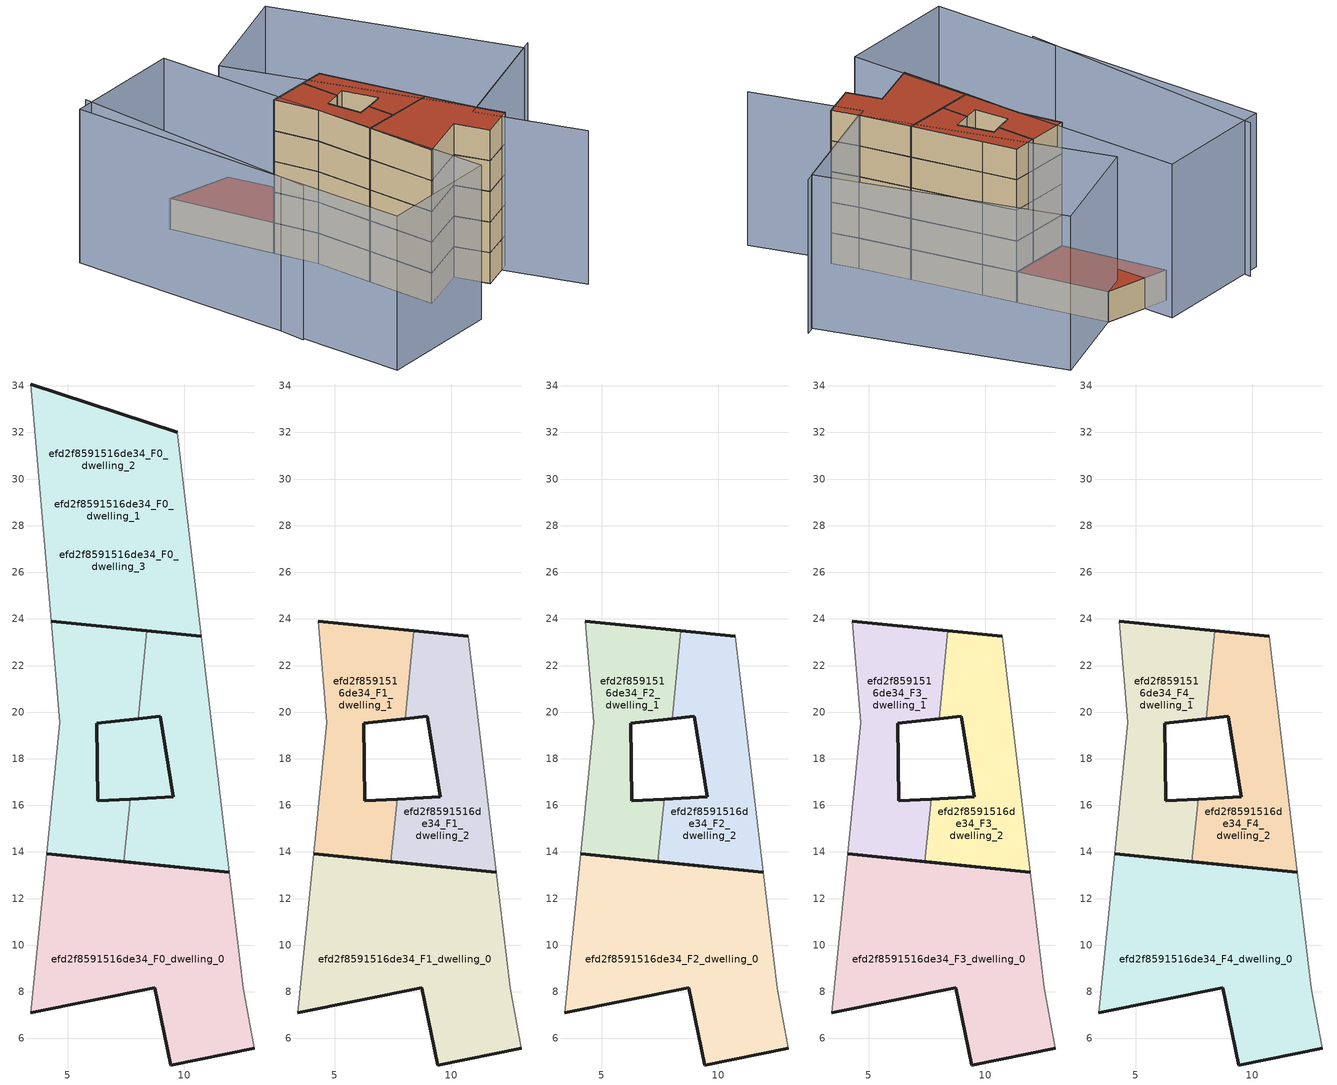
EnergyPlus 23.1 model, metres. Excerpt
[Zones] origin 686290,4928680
efd2f8591516de34_F0_dwelling_0
 floor ground (EU_floor_Construction): 13,5.58 12.54,8.15 11.94,13.14 4.1,13.92 3.43,7.11 8.75,8.18 9.42,4.86 z0
 wall outside (EU_wall_Construction): 4.1,13.92 11.94,13.14 / 13,5.58 9.42,4.86 8.75,8.18 3.43,7.11 z0:3
 wall adiabatic (EU_wall_Construction): 3.43,7.11 4.1,13.92 / 11.94,13.14 12.54,8.15 13,5.58 z0:3
efd2f8591516de34_F0_dwelling_1
 floor ground (EU_floor_Construction): 10.74,23.25 9.7,32.01 3.43,34.08 4.3,23.89 8.4,23.49 z0; 7.42,13.59 7.68,16.27 6.3,16.2 6.25,19.53 8.03,19.73 8.4,23.49 4.3,23.89 4.67,19.56 4.1,13.92 z0
 wall outside (EU_wall_Construction): 4.3,23.89 8.4,23.49 / 8.03,19.73 6.25,19.53 6.3,16.2 7.68,16.27 / 7.42,13.59 4.1,13.92 z0:3
 wall adiabatic (EU_wall_Construction): 4.1,13.92 4.67,19.56 4.3,23.89 z0:3
 wall to efd2f8591516de34_F0_dwelling_2 (EU_wall_Construction): 8.4,23.49 8.03,19.73 / 7.68,16.27 7.42,13.59 z0:3
 roof outside (EU_floor_Construction): 9.7,32.01 10.74,23.25 8.4,23.49 4.3,23.89 3.43,34.08 z3
efd2f8591516de34_F0_dwelling_2
 floor ground (EU_floor_Construction): 10.74,23.25 9.7,32.01 3.43,34.08 4.3,23.89 8.4,23.49 z0; 11.94,13.14 11.13,19.99 10.74,23.25 8.4,23.49 8.03,19.73 8.98,19.83 9.54,16.37 7.68,16.27 7.42,13.59 z0
 wall outside (EU_wall_Construction): 7.68,16.27 9.54,16.37 8.98,19.83 8.03,19.73 / 8.4,23.49 10.74,23.25 / 11.94,13.14 7.42,13.59 z0:3
 wall adiabatic (EU_wall_Construction): 10.74,23.25 11.13,19.99 11.94,13.14 z0:3
 roof outside (EU_floor_Construction): 9.7,32.01 10.74,23.25 8.4,23.49 4.3,23.89 3.43,34.08 z3
efd2f8591516de34_F0_dwelling_3
 floor ground (EU_floor_Construction): 10.74,23.25 9.7,32.01 3.43,34.08 4.3,23.89 8.4,23.49 z0; 7.42,13.59 7.68,16.27 6.3,16.2 6.25,19.53 8.03,19.73 8.4,23.49 4.3,23.89 4.67,19.56 4.1,13.92 z0; 9.54,16.37 8.98,19.83 8.03,19.73 6.25,19.53 6.3,16.2 7.68,16.27 z0; 11.94,13.14 11.13,19.99 10.74,23.25 8.4,23.49 8.03,19.73 8.98,19.83 9.54,16.37 7.68,16.27 7.42,13.59 z0
 wall outside (EU_wall_Construction): 3.43,34.08 9.7,32.01 / 10.74,23.25 4.3,23.89 z0:3
 wall adiabatic (EU_wall_Construction): 9.7,32.01 10.74,23.25 / 4.3,23.89 3.43,34.08 z0:3
 roof outside (EU_roof_Construction): 8.4,23.49 8.03,19.73 6.25,19.53 6.3,16.2 7.68,16.27 7.42,13.59 4.1,13.92 4.67,19.56 4.3,23.89 z3; 9.7,32.01 10.74,23.25 8.4,23.49 4.3,23.89 3.43,34.08 z3; 10.74,23.25 11.13,19.99 11.94,13.14 7.42,13.59 7.68,16.27 9.54,16.37 8.98,19.83 8.03,19.73 8.4,23.49 z3; 8.98,19.83 9.54,16.37 7.68,16.27 6.3,16.2 6.25,19.53 8.03,19.73 z3
efd2f8591516de34_F1_dwelling_0
 floor to efd2f8591516de34_F0_dwelling_0 (EU_floor_Construction): 13,5.58 12.54,8.15 11.94,13.14 4.1,13.92 3.43,7.11 8.75,8.18 9.42,4.86 z3
 wall outside (EU_wall_Construction): 4.1,13.92 11.94,13.14 / 13,5.58 9.42,4.86 8.75,8.18 3.43,7.11 z3:6
 wall adiabatic (EU_wall_Construction): 3.43,7.11 4.1,13.92 / 11.94,13.14 12.54,8.15 13,5.58 z3:6
efd2f8591516de34_F1_dwelling_1
 floor to efd2f8591516de34_F0_dwelling_1 (EU_floor_Construction): 7.42,13.59 7.68,16.27 6.3,16.2 6.25,19.53 8.03,19.73 8.4,23.49 4.3,23.89 4.67,19.56 4.1,13.92 z3
 wall outside (EU_wall_Construction): 4.3,23.89 8.4,23.49 / 8.03,19.73 6.25,19.53 6.3,16.2 7.68,16.27 / 7.42,13.59 4.1,13.92 z3:6
 wall adiabatic (EU_wall_Construction): 4.1,13.92 4.67,19.56 4.3,23.89 z3:6
 wall to efd2f8591516de34_F1_dwelling_2 (EU_wall_Construction): 8.4,23.49 8.03,19.73 / 7.68,16.27 7.42,13.59 z3:6
efd2f8591516de34_F1_dwelling_2
 floor to efd2f8591516de34_F0_dwelling_2 (EU_floor_Construction): 11.94,13.14 11.13,19.99 10.74,23.25 8.4,23.49 8.03,19.73 8.98,19.83 9.54,16.37 7.68,16.27 7.42,13.59 z3
 wall outside (EU_wall_Construction): 7.68,16.27 9.54,16.37 8.98,19.83 8.03,19.73 / 8.4,23.49 10.74,23.25 / 11.94,13.14 7.42,13.59 z3:6
 wall adiabatic (EU_wall_Construction): 10.74,23.25 11.13,19.99 11.94,13.14 z3:6
efd2f8591516de34_F2_dwelling_0
 floor to efd2f8591516de34_F1_dwelling_0 (EU_floor_Construction): 13,5.58 12.54,8.15 11.94,13.14 4.1,13.92 3.43,7.11 8.75,8.18 9.42,4.86 z6
 wall outside (EU_wall_Construction): 4.1,13.92 11.94,13.14 / 13,5.58 9.42,4.86 8.75,8.18 3.43,7.11 z6:9
 wall adiabatic (EU_wall_Construction): 3.43,7.11 4.1,13.92 / 11.94,13.14 12.54,8.15 13,5.58 z6:9
efd2f8591516de34_F2_dwelling_1
 floor to efd2f8591516de34_F1_dwelling_1 (EU_floor_Construction): 7.42,13.59 7.68,16.27 6.3,16.2 6.25,19.53 8.03,19.73 8.4,23.49 4.3,23.89 4.67,19.56 4.1,13.92 z6
 wall outside (EU_wall_Construction): 4.3,23.89 8.4,23.49 / 8.03,19.73 6.25,19.53 6.3,16.2 7.68,16.27 / 7.42,13.59 4.1,13.92 z6:9
 wall adiabatic (EU_wall_Construction): 4.1,13.92 4.67,19.56 4.3,23.89 z6:9
 wall to efd2f8591516de34_F2_dwelling_2 (EU_wall_Construction): 8.4,23.49 8.03,19.73 / 7.68,16.27 7.42,13.59 z6:9
efd2f8591516de34_F2_dwelling_2
 floor to efd2f8591516de34_F1_dwelling_2 (EU_floor_Construction): 11.94,13.14 11.13,19.99 10.74,23.25 8.4,23.49 8.03,19.73 8.98,19.83 9.54,16.37 7.68,16.27 7.42,13.59 z6
 wall outside (EU_wall_Construction): 7.68,16.27 9.54,16.37 8.98,19.83 8.03,19.73 / 8.4,23.49 10.74,23.25 / 11.94,13.14 7.42,13.59 z6:9
 wall adiabatic (EU_wall_Construction): 10.74,23.25 11.13,19.99 11.94,13.14 z6:9
efd2f8591516de34_F3_dwelling_0
 floor to efd2f8591516de34_F2_dwelling_0 (EU_floor_Construction): 13,5.58 12.54,8.15 11.94,13.14 4.1,13.92 3.43,7.11 8.75,8.18 9.42,4.86 z9
 wall outside (EU_wall_Construction): 4.1,13.92 11.94,13.14 / 13,5.58 9.42,4.86 8.75,8.18 3.43,7.11 z9:12
 wall adiabatic (EU_wall_Construction): 3.43,7.11 4.1,13.92 / 11.94,13.14 12.54,8.15 13,5.58 z9:12
efd2f8591516de34_F3_dwelling_1
 floor to efd2f8591516de34_F2_dwelling_1 (EU_floor_Construction): 7.42,13.59 7.68,16.27 6.3,16.2 6.25,19.53 8.03,19.73 8.4,23.49 4.3,23.89 4.67,19.56 4.1,13.92 z9
 wall outside (EU_wall_Construction): 4.3,23.89 8.4,23.49 / 8.03,19.73 6.25,19.53 6.3,16.2 7.68,16.27 / 7.42,13.59 4.1,13.92 z9:12
 wall adiabatic (EU_wall_Construction): 4.1,13.92 4.67,19.56 4.3,23.89 z9:12
 wall to efd2f8591516de34_F3_dwelling_2 (EU_wall_Construction): 8.4,23.49 8.03,19.73 / 7.68,16.27 7.42,13.59 z9:12
efd2f8591516de34_F3_dwelling_2
 floor to efd2f8591516de34_F2_dwelling_2 (EU_floor_Construction): 11.94,13.14 11.13,19.99 10.74,23.25 8.4,23.49 8.03,19.73 8.98,19.83 9.54,16.37 7.68,16.27 7.42,13.59 z9
 wall outside (EU_wall_Construction): 7.68,16.27 9.54,16.37 8.98,19.83 8.03,19.73 / 8.4,23.49 10.74,23.25 / 11.94,13.14 7.42,13.59 z9:12
 wall adiabatic (EU_wall_Construction): 10.74,23.25 11.13,19.99 11.94,13.14 z9:12
efd2f8591516de34_F4_dwelling_0
 floor to efd2f8591516de34_F3_dwelling_0 (EU_floor_Construction): 13,5.58 12.54,8.15 11.94,13.14 4.1,13.92 3.43,7.11 8.75,8.18 9.42,4.86 z12
 wall outside (EU_wall_Construction): 4.1,13.92 11.94,13.14 / 13,5.58 9.42,4.86 8.75,8.18 3.43,7.11 z12:15
 wall adiabatic (EU_wall_Construction): 3.43,7.11 4.1,13.92 / 11.94,13.14 12.54,8.15 13,5.58 z12:15
 roof outside (EU_roof_Construction): 11.94,13.14 12.54,8.15 13,5.58 9.42,4.86 8.75,8.18 3.43,7.11 4.1,13.92 z15
efd2f8591516de34_F4_dwelling_1
 floor to efd2f8591516de34_F3_dwelling_1 (EU_floor_Construction): 7.42,13.59 7.68,16.27 6.3,16.2 6.25,19.53 8.03,19.73 8.4,23.49 4.3,23.89 4.67,19.56 4.1,13.92 z12
 wall outside (EU_wall_Construction): 4.3,23.89 8.4,23.49 / 8.03,19.73 6.25,19.53 6.3,16.2 7.68,16.27 / 7.42,13.59 4.1,13.92 z12:15
 wall adiabatic (EU_wall_Construction): 4.1,13.92 4.67,19.56 4.3,23.89 z12:15
 wall to efd2f8591516de34_F4_dwelling_2 (EU_wall_Construction): 8.4,23.49 8.03,19.73 / 7.68,16.27 7.42,13.59 z12:15
 roof outside (EU_roof_Construction): 8.4,23.49 8.03,19.73 6.25,19.53 6.3,16.2 7.68,16.27 7.42,13.59 4.1,13.92 4.67,19.56 4.3,23.89 z15
efd2f8591516de34_F4_dwelling_2
 floor to efd2f8591516de34_F3_dwelling_2 (EU_floor_Construction): 11.94,13.14 11.13,19.99 10.74,23.25 8.4,23.49 8.03,19.73 8.98,19.83 9.54,16.37 7.68,16.27 7.42,13.59 z12
 wall outside (EU_wall_Construction): 7.68,16.27 9.54,16.37 8.98,19.83 8.03,19.73 / 8.4,23.49 10.74,23.25 / 11.94,13.14 7.42,13.59 z12:15
 wall adiabatic (EU_wall_Construction): 10.74,23.25 11.13,19.99 11.94,13.14 z12:15
 roof outside (EU_roof_Construction): 10.74,23.25 11.13,19.99 11.94,13.14 7.42,13.59 7.68,16.27 9.54,16.37 8.98,19.83 8.03,19.73 8.4,23.49 z15
shading: 13.86,-2.42 11.61,8.05 / 11.61,8.05 25.38,11.02 / -4.4,37.77 -8.33,12.9 / -8.93,2.85 -6.18,37.25 / -6.18,37.25 6,36.28 / 6,36.28 3.25,1.88 / 3.25,1.88 -8.93,2.85 / 24.42,10.81 12.54,8.15 / 12.54,8.15 7.32,31.48 / 7.32,31.48 19.2,34.14 / 19.2,34.14 24.42,10.81 z0:15
[Building]
EU S2 Campaign: North Axis=0; Terrain=City; Solar Distribution=FullExterior
[Site:Location]
Bologna: Latitude=44.5; Longitude=11.25; Time Zone=1; Elevation=37
[SizingPeriod:WeatherFileDays]
AnnualSizingPeriod: Begin Month=1; Begin Day of Month=1; End Month=12; End Day of Month=31; Day of Week for Start Day=Monday; Use Weather File Daylight Saving Period=No; Use Weather File Rain and Snow Indicators=No
[MATERIAL]
EU_InternalMass_Material: Roughness=MediumRough; Thickness=0.1; Conductivity=1; Density=1800; Specific Heat=900; Thermal Absorptance=0.9; Solar Absorptance=0.7; Visible Absorptance=0.7
[MATERIAL:NOMASS] Roughness=MediumRough; Thermal Absorptance=0.9; Solar Absorptance=0.7; Visible Absorptance=0.7
Name | Thermal Resistance
EU_wall_NoMass | 0.905828
EU_roof_NoMass | 0.37593
EU_floor_NoMass | 0.67114
[CONSTRUCTION]
EU_wall_Construction: EU_wall_NoMass
EU_roof_Construction: EU_roof_NoMass
EU_floor_Construction: EU_floor_NoMass
EU_InternalMass_Construction: EU_InternalMass_Material
[ZONE] Type=1; Multiplier=1; Ceiling Height=autocalculate; Floor Area=autocalculate; Part of Total Floor Area=Yes
Name | Volume
efd2f8591516de34_F0_dwelling_0; efd2f8591516de34_F1_dwelling_0; efd2f8591516de34_F2_dwelling_0; efd2f8591516de34_F3_dwelling_0; efd2f8591516de34_F4_dwelling_0 | 176.692
efd2f8591516de34_F0_dwelling_1 | 265.062
efd2f8591516de34_F1_dwelling_1; efd2f8591516de34_F2_dwelling_1; efd2f8591516de34_F3_dwelling_1; efd2f8591516de34_F4_dwelling_1 | 88.3491
efd2f8591516de34_F0_dwelling_2 | 265.073
efd2f8591516de34_F1_dwelling_2 | 88.3586
efd2f8591516de34_F2_dwelling_2; efd2f8591516de34_F3_dwelling_2; efd2f8591516de34_F4_dwelling_2 | 88.3594
efd2f8591516de34_F0_dwelling_3 | 384.037
[INTERNALMASS] Construction=EU_InternalMass_Construction
Name | Zone or ZoneList | Surface Area
efd2f8591516de34_F0_dwelling_0_EU_InternalMass | efd2f8591516de34_F0_dwelling_0 | 58.897
efd2f8591516de34_F0_dwelling_1_EU_InternalMass | efd2f8591516de34_F0_dwelling_1 | 29.4494
efd2f8591516de34_F0_dwelling_2_EU_InternalMass | efd2f8591516de34_F0_dwelling_2 | 29.4529
efd2f8591516de34_F0_dwelling_3_EU_InternalMass | efd2f8591516de34_F0_dwelling_3 | 58.905
efd2f8591516de34_F1_dwelling_0_EU_InternalMass | efd2f8591516de34_F1_dwelling_0 | 58.9039
efd2f8591516de34_F1_dwelling_1_EU_InternalMass | efd2f8591516de34_F1_dwelling_1 | 28.4957
efd2f8591516de34_F1_dwelling_2_EU_InternalMass | efd2f8591516de34_F1_dwelling_2 | 89.3064
efd2f8591516de34_F2_dwelling_0_EU_InternalMass | efd2f8591516de34_F2_dwelling_0 | 58.9039
efd2f8591516de34_F2_dwelling_1_EU_InternalMass | efd2f8591516de34_F2_dwelling_1 | 28.4957
efd2f8591516de34_F2_dwelling_2_EU_InternalMass | efd2f8591516de34_F2_dwelling_2 | 89.3064
efd2f8591516de34_F3_dwelling_0_EU_InternalMass | efd2f8591516de34_F3_dwelling_0 | 58.9039
efd2f8591516de34_F3_dwelling_1_EU_InternalMass | efd2f8591516de34_F3_dwelling_1 | 28.4957
efd2f8591516de34_F3_dwelling_2_EU_InternalMass | efd2f8591516de34_F3_dwelling_2 | 89.3064
efd2f8591516de34_F4_dwelling_0_EU_InternalMass | efd2f8591516de34_F4_dwelling_0 | 58.9039
efd2f8591516de34_F4_dwelling_1_EU_InternalMass | efd2f8591516de34_F4_dwelling_1 | 28.4957
efd2f8591516de34_F4_dwelling_2_EU_InternalMass | efd2f8591516de34_F4_dwelling_2 | 89.3064
[OTHEREQUIPMENT] Fuel Type=Electricity; Design Level Calculation Method=Watts/Area; Power per Zone Floor Area=1; Fraction Latent=0; Fraction Radiant=0; Fraction Lost=0; Carbon Dioxide Generation Rate=0; EndUse Subcategory=EU_Step8_InternalGains
Name | Zone or ZoneList or Space or SpaceList | Schedule
EU_Step8_InternalGain_efd2f8591516de34_F0_dwelling_0_f000 | efd2f8591516de34_F0_dwelling_0 | EU_Step8_GainSchedule_efd2f8591516de34_F0_dwelling_0_f000
EU_Step8_InternalGain_efd2f8591516de34_F0_dwelling_1_f000 | efd2f8591516de34_F0_dwelling_1 | EU_Step8_GainSchedule_efd2f8591516de34_F0_dwelling_1_f000
EU_Step8_InternalGain_efd2f8591516de34_F0_dwelling_2_f000 | efd2f8591516de34_F0_dwelling_2 | EU_Step8_GainSchedule_efd2f8591516de34_F0_dwelling_2_f000
EU_Step8_InternalGain_efd2f8591516de34_F0_dwelling_3_f000 | efd2f8591516de34_F0_dwelling_3 | EU_Step8_GainSchedule_efd2f8591516de34_F0_dwelling_3_f000
EU_Step8_InternalGain_efd2f8591516de34_F1_dwelling_0_f000 | efd2f8591516de34_F1_dwelling_0 | EU_Step8_GainSchedule_efd2f8591516de34_F1_dwelling_0_f000
EU_Step8_InternalGain_efd2f8591516de34_F1_dwelling_1_f000 | efd2f8591516de34_F1_dwelling_1 | EU_Step8_GainSchedule_efd2f8591516de34_F1_dwelling_1_f000
EU_Step8_InternalGain_efd2f8591516de34_F1_dwelling_2_f000 | efd2f8591516de34_F1_dwelling_2 | EU_Step8_GainSchedule_efd2f8591516de34_F1_dwelling_2_f000
EU_Step8_InternalGain_efd2f8591516de34_F2_dwelling_0_f000 | efd2f8591516de34_F2_dwelling_0 | EU_Step8_GainSchedule_efd2f8591516de34_F2_dwelling_0_f000
EU_Step8_InternalGain_efd2f8591516de34_F2_dwelling_1_f000 | efd2f8591516de34_F2_dwelling_1 | EU_Step8_GainSchedule_efd2f8591516de34_F2_dwelling_1_f000
EU_Step8_InternalGain_efd2f8591516de34_F2_dwelling_2_f000 | efd2f8591516de34_F2_dwelling_2 | EU_Step8_GainSchedule_efd2f8591516de34_F2_dwelling_2_f000
EU_Step8_InternalGain_efd2f8591516de34_F3_dwelling_0_f000 | efd2f8591516de34_F3_dwelling_0 | EU_Step8_GainSchedule_efd2f8591516de34_F3_dwelling_0_f000
EU_Step8_InternalGain_efd2f8591516de34_F3_dwelling_1_f000 | efd2f8591516de34_F3_dwelling_1 | EU_Step8_GainSchedule_efd2f8591516de34_F3_dwelling_1_f000
EU_Step8_InternalGain_efd2f8591516de34_F3_dwelling_2_f000 | efd2f8591516de34_F3_dwelling_2 | EU_Step8_GainSchedule_efd2f8591516de34_F3_dwelling_2_f000
EU_Step8_InternalGain_efd2f8591516de34_F4_dwelling_0_f000 | efd2f8591516de34_F4_dwelling_0 | EU_Step8_GainSchedule_efd2f8591516de34_F4_dwelling_0_f000
EU_Step8_InternalGain_efd2f8591516de34_F4_dwelling_1_f000 | efd2f8591516de34_F4_dwelling_1 | EU_Step8_GainSchedule_efd2f8591516de34_F4_dwelling_1_f000
EU_Step8_InternalGain_efd2f8591516de34_F4_dwelling_2_f000 | efd2f8591516de34_F4_dwelling_2 | EU_Step8_GainSchedule_efd2f8591516de34_F4_dwelling_2_f000
[ZONEVENTILATION:DESIGNFLOWRATE] Schedule=EU_AlwaysOn; Design Flow Rate Calculation Method=AirChanges/Hour; Air Changes per Hour=0.73129; Ventilation Type=Natural; Fan Pressure Rise=0; Fan Total Efficiency=1; Constant Term Coefficient=1; Temperature Term Coefficient=0; Velocity Term Coefficient=0; Velocity Squared Term Coefficient=0; Minimum Indoor Temperature=-100; Maximum Indoor Temperature=100; Delta Temperature=-100; Minimum Outdoor Temperature=-100; Maximum Outdoor Temperature=100; Maximum Wind Speed=40
Name | Zone or ZoneList or Space or SpaceList
EU_ConstantAir_efd2f8591516de34_F0_dwelling_0 | efd2f8591516de34_F0_dwelling_0
EU_ConstantAir_efd2f8591516de34_F0_dwelling_1 | efd2f8591516de34_F0_dwelling_1
EU_ConstantAir_efd2f8591516de34_F0_dwelling_2 | efd2f8591516de34_F0_dwelling_2
EU_ConstantAir_efd2f8591516de34_F0_dwelling_3 | efd2f8591516de34_F0_dwelling_3
EU_ConstantAir_efd2f8591516de34_F1_dwelling_0 | efd2f8591516de34_F1_dwelling_0
EU_ConstantAir_efd2f8591516de34_F1_dwelling_1 | efd2f8591516de34_F1_dwelling_1
EU_ConstantAir_efd2f8591516de34_F1_dwelling_2 | efd2f8591516de34_F1_dwelling_2
EU_ConstantAir_efd2f8591516de34_F2_dwelling_0 | efd2f8591516de34_F2_dwelling_0
EU_ConstantAir_efd2f8591516de34_F2_dwelling_1 | efd2f8591516de34_F2_dwelling_1
EU_ConstantAir_efd2f8591516de34_F2_dwelling_2 | efd2f8591516de34_F2_dwelling_2
EU_ConstantAir_efd2f8591516de34_F3_dwelling_0 | efd2f8591516de34_F3_dwelling_0
EU_ConstantAir_efd2f8591516de34_F3_dwelling_1 | efd2f8591516de34_F3_dwelling_1
EU_ConstantAir_efd2f8591516de34_F3_dwelling_2 | efd2f8591516de34_F3_dwelling_2
EU_ConstantAir_efd2f8591516de34_F4_dwelling_0 | efd2f8591516de34_F4_dwelling_0
EU_ConstantAir_efd2f8591516de34_F4_dwelling_1 | efd2f8591516de34_F4_dwelling_1
EU_ConstantAir_efd2f8591516de34_F4_dwelling_2 | efd2f8591516de34_F4_dwelling_2
[HVACTEMPLATE:THERMOSTAT] Constant Heating Setpoint=20; Constant Cooling Setpoint=50
EU_HeatOnly_efd2f8591516de34_F0_dwelling_0; EU_HeatOnly_efd2f8591516de34_F0_dwelling_1; EU_HeatOnly_efd2f8591516de34_F0_dwelling_2; EU_HeatOnly_efd2f8591516de34_F0_dwelling_3; EU_HeatOnly_efd2f8591516de34_F1_dwelling_0; EU_HeatOnly_efd2f8591516de34_F1_dwelling_1; EU_HeatOnly_efd2f8591516de34_F1_dwelling_2; EU_HeatOnly_efd2f8591516de34_F2_dwelling_0; EU_HeatOnly_efd2f8591516de34_F2_dwelling_1; EU_HeatOnly_efd2f8591516de34_F2_dwelling_2; EU_HeatOnly_efd2f8591516de34_F3_dwelling_0; EU_HeatOnly_efd2f8591516de34_F3_dwelling_1; EU_HeatOnly_efd2f8591516de34_F3_dwelling_2; EU_HeatOnly_efd2f8591516de34_F4_dwelling_0; EU_HeatOnly_efd2f8591516de34_F4_dwelling_1; EU_HeatOnly_efd2f8591516de34_F4_dwelling_2
[HVACTEMPLATE:ZONE:IDEALLOADSAIRSYSTEM] System Availability Schedule=EU_AlwaysOn; Maximum Heating Supply Air Temperature=50; Minimum Cooling Supply Air Temperature=13; Maximum Heating Supply Air Humidity Ratio=0.0156; Minimum Cooling Supply Air Humidity Ratio=0.0077; Heating Limit=NoLimit; Cooling Limit=NoLimit; Heating Availability Schedule=EU_AlwaysOn; Cooling Availability Schedule=EU_CoolingOff; Dehumidification Control Type=ConstantSensibleHeatRatio; Cooling Sensible Heat Ratio=0.7; Dehumidification Setpoint=60; Humidification Control Type=None; Humidification Setpoint=30; Outdoor Air Method=None; Outdoor Air Flow Rate per Person=0.00944; Outdoor Air Flow Rate per Zone Floor Area=0; Outdoor Air Flow Rate per Zone=0; Demand Controlled Ventilation Type=None; Outdoor Air Economizer Type=NoEconomizer; Heat Recovery Type=None; Sensible Heat Recovery Effectiveness=0.7; Latent Heat Recovery Effectiveness=0.65
Name | Template Thermostat
efd2f8591516de34_F0_dwelling_0 | EU_HeatOnly_efd2f8591516de34_F0_dwelling_0
efd2f8591516de34_F0_dwelling_1 | EU_HeatOnly_efd2f8591516de34_F0_dwelling_1
efd2f8591516de34_F0_dwelling_2 | EU_HeatOnly_efd2f8591516de34_F0_dwelling_2
efd2f8591516de34_F0_dwelling_3 | EU_HeatOnly_efd2f8591516de34_F0_dwelling_3
efd2f8591516de34_F1_dwelling_0 | EU_HeatOnly_efd2f8591516de34_F1_dwelling_0
efd2f8591516de34_F1_dwelling_1 | EU_HeatOnly_efd2f8591516de34_F1_dwelling_1
efd2f8591516de34_F1_dwelling_2 | EU_HeatOnly_efd2f8591516de34_F1_dwelling_2
efd2f8591516de34_F2_dwelling_0 | EU_HeatOnly_efd2f8591516de34_F2_dwelling_0
efd2f8591516de34_F2_dwelling_1 | EU_HeatOnly_efd2f8591516de34_F2_dwelling_1
efd2f8591516de34_F2_dwelling_2 | EU_HeatOnly_efd2f8591516de34_F2_dwelling_2
efd2f8591516de34_F3_dwelling_0 | EU_HeatOnly_efd2f8591516de34_F3_dwelling_0
efd2f8591516de34_F3_dwelling_1 | EU_HeatOnly_efd2f8591516de34_F3_dwelling_1
efd2f8591516de34_F3_dwelling_2 | EU_HeatOnly_efd2f8591516de34_F3_dwelling_2
efd2f8591516de34_F4_dwelling_0 | EU_HeatOnly_efd2f8591516de34_F4_dwelling_0
efd2f8591516de34_F4_dwelling_1 | EU_HeatOnly_efd2f8591516de34_F4_dwelling_1
efd2f8591516de34_F4_dwelling_2 | EU_HeatOnly_efd2f8591516de34_F4_dwelling_2
[SIZING:ZONE] Zone Cooling Design Supply Air Temperature Input Method=SupplyAirTemperature; Zone Cooling Design Supply Air Temperature=13; Zone Heating Design Supply Air Temperature Input Method=SupplyAirTemperature; Zone Heating Design Supply Air Temperature=50; Zone Cooling Design Supply Air Humidity Ratio=0.008; Zone Heating Design Supply Air Humidity Ratio=0.008; Cooling Design Air Flow Method=DesignDay; Cooling Design Air Flow Rate=0; Cooling Minimum Air Flow per Zone Floor Area=0.000762; Cooling Minimum Air Flow=0; Cooling Minimum Air Flow Fraction=0.2; Heating Design Air Flow Method=DesignDay; Heating Design Air Flow Rate=0; Heating Maximum Air Flow per Zone Floor Area=0.002032; Heating Maximum Air Flow=0.141576; Heating Maximum Air Flow Fraction=0.3; Account for Dedicated Outdoor Air System=No; Dedicated Outdoor Air System Control Strategy=NeutralSupplyAir; Dedicated Outdoor Air Low Setpoint Temperature for Design=autosize; Dedicated Outdoor Air High Setpoint Temperature for Design=autosize; Zone Load Sizing Method=Sensible Load Only No Latent Load; Zone Latent Cooling Design Supply Air Humidity Ratio Input Method=HumidityRatioDifference; Zone Cooling Design Supply Air Humidity Ratio Difference=0.005; Zone Latent Heating Design Supply Air Humidity Ratio Input Method=HumidityRatioDifference; Zone Humidification Design Supply Air Humidity Ratio Difference=0.005
efd2f8591516de34_F0_dwelling_0; efd2f8591516de34_F0_dwelling_1; efd2f8591516de34_F0_dwelling_2; efd2f8591516de34_F0_dwelling_3; efd2f8591516de34_F1_dwelling_0; efd2f8591516de34_F1_dwelling_1; efd2f8591516de34_F1_dwelling_2; efd2f8591516de34_F2_dwelling_0; efd2f8591516de34_F2_dwelling_1; efd2f8591516de34_F2_dwelling_2; efd2f8591516de34_F3_dwelling_0; efd2f8591516de34_F3_dwelling_1; efd2f8591516de34_F3_dwelling_2; efd2f8591516de34_F4_dwelling_0; efd2f8591516de34_F4_dwelling_1; efd2f8591516de34_F4_dwelling_2
[SCHEDULE:CONSTANT]
Name | Hourly Value
EU_AlwaysOn | 1
EU_CoolingOff | 0
[SCHEDULE:FILE] Column Number=1; Rows to Skip at Top=0; Number of Hours of Data=8760; Column Separator=Comma; Interpolate to Timestep=No; Minutes per Item=60; Adjust Schedule for Daylight Savings=Yes
Name | File
EU_Step8_GainSchedule_efd2f8591516de34_F0_dwelling_0_f000 | ../../schedules/efd2f8591516de34/efd2f8591516de34_F0_dwelling_0_f000_gain.csv
EU_Step8_GainSchedule_efd2f8591516de34_F0_dwelling_1_f000 | ../../schedules/efd2f8591516de34/efd2f8591516de34_F0_dwelling_1_f000_gain.csv
EU_Step8_GainSchedule_efd2f8591516de34_F0_dwelling_2_f000 | ../../schedules/efd2f8591516de34/efd2f8591516de34_F0_dwelling_2_f000_gain.csv
EU_Step8_GainSchedule_efd2f8591516de34_F0_dwelling_3_f000 | ../../schedules/efd2f8591516de34/efd2f8591516de34_F0_dwelling_3_f000_gain.csv
EU_Step8_GainSchedule_efd2f8591516de34_F1_dwelling_0_f000 | ../../schedules/efd2f8591516de34/efd2f8591516de34_F1_dwelling_0_f000_gain.csv
EU_Step8_GainSchedule_efd2f8591516de34_F1_dwelling_1_f000 | ../../schedules/efd2f8591516de34/efd2f8591516de34_F1_dwelling_1_f000_gain.csv
EU_Step8_GainSchedule_efd2f8591516de34_F1_dwelling_2_f000 | ../../schedules/efd2f8591516de34/efd2f8591516de34_F1_dwelling_2_f000_gain.csv
EU_Step8_GainSchedule_efd2f8591516de34_F2_dwelling_0_f000 | ../../schedules/efd2f8591516de34/efd2f8591516de34_F2_dwelling_0_f000_gain.csv
EU_Step8_GainSchedule_efd2f8591516de34_F2_dwelling_1_f000 | ../../schedules/efd2f8591516de34/efd2f8591516de34_F2_dwelling_1_f000_gain.csv
EU_Step8_GainSchedule_efd2f8591516de34_F2_dwelling_2_f000 | ../../schedules/efd2f8591516de34/efd2f8591516de34_F2_dwelling_2_f000_gain.csv
EU_Step8_GainSchedule_efd2f8591516de34_F3_dwelling_0_f000 | ../../schedules/efd2f8591516de34/efd2f8591516de34_F3_dwelling_0_f000_gain.csv
EU_Step8_GainSchedule_efd2f8591516de34_F3_dwelling_1_f000 | ../../schedules/efd2f8591516de34/efd2f8591516de34_F3_dwelling_1_f000_gain.csv
EU_Step8_GainSchedule_efd2f8591516de34_F3_dwelling_2_f000 | ../../schedules/efd2f8591516de34/efd2f8591516de34_F3_dwelling_2_f000_gain.csv
EU_Step8_GainSchedule_efd2f8591516de34_F4_dwelling_0_f000 | ../../schedules/efd2f8591516de34/efd2f8591516de34_F4_dwelling_0_f000_gain.csv
EU_Step8_GainSchedule_efd2f8591516de34_F4_dwelling_1_f000 | ../../schedules/efd2f8591516de34/efd2f8591516de34_F4_dwelling_1_f000_gain.csv
EU_Step8_GainSchedule_efd2f8591516de34_F4_dwelling_2_f000 | ../../schedules/efd2f8591516de34/efd2f8591516de34_F4_dwelling_2_f000_gain.csv
